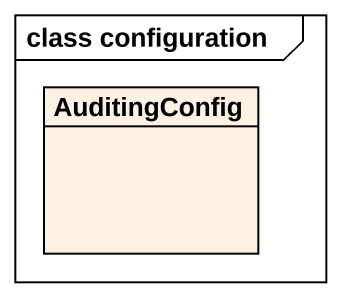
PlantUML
@startuml
mainframe class configuration
hide circle
hide empty members
class AuditingConfig
@enduml
